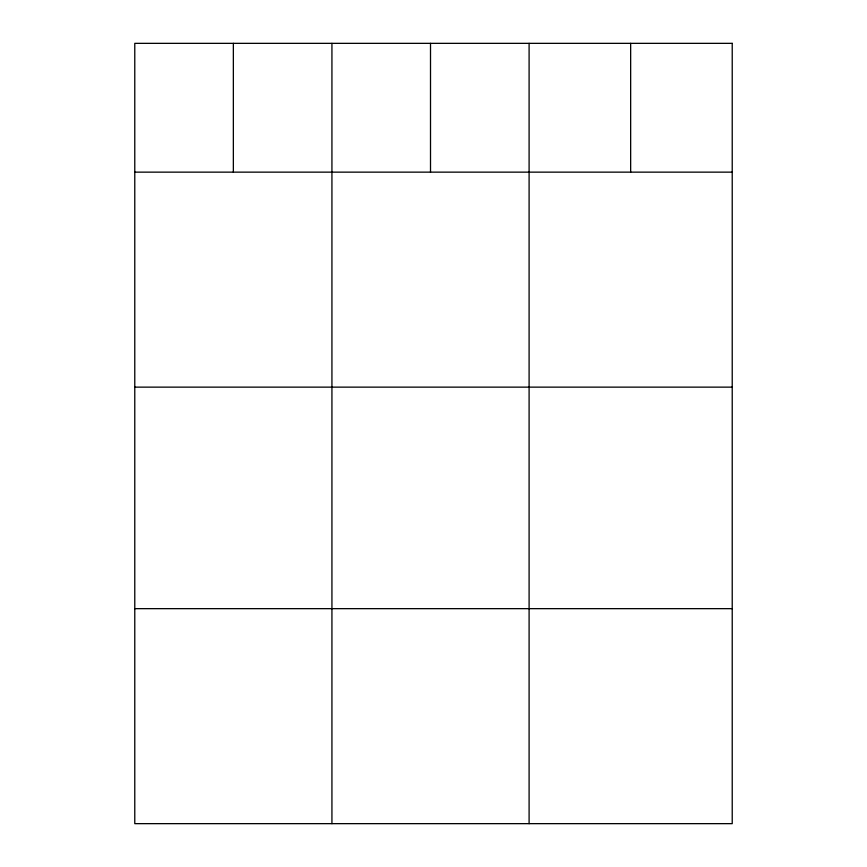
<?xml version="1.0" encoding="UTF-8"?>
<svg xmlns="http://www.w3.org/2000/svg" width="867" height="867" viewBox="0 0 867 867"><rect width="100%" height="100%" fill="white"/><g stroke="black" fill="none" stroke-linecap="round" stroke-linejoin="round"><path stroke-width="1.3" d="M134.775 172.143L732.225 172.143M134.775 387.137L732.225 387.137M134.775 608.656L732.225 608.656M630.656 43.35L630.656 172.143M529.098 43.35L529.098 823.65M430.509 43.35L430.509 172.143M331.931 43.35L331.931 823.65M233.353 43.35L233.353 172.143M732.225 43.35L134.775 43.35L134.775 823.65L732.225 823.65L732.225 43.35"/></g></svg>
